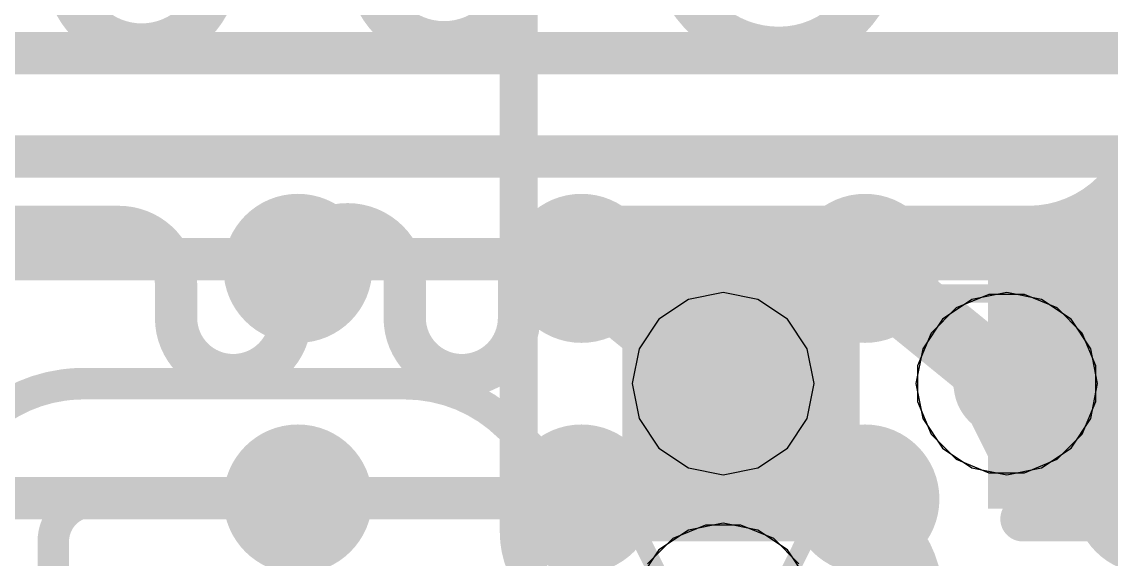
# Model space of a CAD drawing. Header units: inches. Extents: x -6 to 283, y -12 to 154.
# Drawn here: x 74.223 to 77.297, y 6.938 to 8.453 of the extents above; entities that cross this region are included whole.
import ezdxf

# ---------------------------------------------------------------- set-up
doc = ezdxf.new("R2010")
doc.units = ezdxf.units.IN
for name, color, linetype in [('Bottom Layer', 5, 'Continuous'), ('Bottom Overlay', 54, 'Continuous'), ('Bottom Paste', 16, 'Continuous'), ('Bottom Solder', 6, 'Continuous'), ('Drill Drawing', 1, 'Continuous'), ('GND-1', 16, 'Continuous'), ('GND-2', 90, 'Continuous'), ('GND-3', 216, 'Continuous'), ('GND-4', 54, 'Continuous'), ('PWR-1', 156, 'Continuous'), ('PWR-2', 130, 'Continuous'), ('Signal L1', 76, 'Continuous'), ('Signal L2', 6, 'Continuous'), ('Top Layer', 1, 'Continuous'), ('Top Paste', 8, 'Continuous'), ('Top Solder', 216, 'Continuous'), ('Via Holes', 16, 'Continuous')]:
    doc.layers.add(name, color=color, linetype=linetype)

# ---------------------------------------------------------------- blocks, each defined once
blk = doc.blocks.new('200_WFBGA__10_15__51')
at = {"layer": 'Top Layer'}
h = blk.add_hatch(color=1, dxfattribs=at)
edge = h.paths.add_edge_path()
edge.add_arc((1.199896, -0.9751059999999999), 0.15999968, 0, 360)
h = blk.add_hatch(color=1, dxfattribs=at)
edge = h.paths.add_edge_path()
edge.add_arc((1.999996, -0.9751059999999999), 0.15999968, 0, 360)
h = blk.add_hatch(color=1, dxfattribs=at)
edge = h.paths.add_edge_path()
edge.add_arc((2.800096, -0.9751059999999999), 0.15999968, 0, 360)
h = blk.add_hatch(color=1, dxfattribs=at)
edge = h.paths.add_edge_path()
edge.add_arc((3.599942, -0.9751059999999999), 0.15999968, 0, 360)
h = blk.add_hatch(color=1, dxfattribs=at)
edge = h.paths.add_edge_path()
edge.add_arc((1.199896, -1.625092), 0.15999968, 0, 360)
h = blk.add_hatch(color=1, dxfattribs=at)
edge = h.paths.add_edge_path()
edge.add_arc((1.999996, -1.625092), 0.15999968, 0, 360)
h = blk.add_hatch(color=1, dxfattribs=at)
edge = h.paths.add_edge_path()
edge.add_arc((2.800096, -1.625092), 0.15999968, 0, 360)
h = blk.add_hatch(color=1, dxfattribs=at)
edge = h.paths.add_edge_path()
edge.add_arc((3.599942, -1.625092), 0.15999968, 0, 360)
at = {"layer": 'Top Paste'}
h = blk.add_hatch(color=8, dxfattribs=at)
edge = h.paths.add_edge_path()
edge.add_arc((1.199896, -0.9751059999999999), 0.15999968, 0, 360)
h = blk.add_hatch(color=8, dxfattribs=at)
edge = h.paths.add_edge_path()
edge.add_arc((1.999996, -0.9751059999999999), 0.15999968, 0, 360)
h = blk.add_hatch(color=8, dxfattribs=at)
edge = h.paths.add_edge_path()
edge.add_arc((2.800096, -0.9751059999999999), 0.15999968, 0, 360)
h = blk.add_hatch(color=8, dxfattribs=at)
edge = h.paths.add_edge_path()
edge.add_arc((3.599942, -0.9751059999999999), 0.15999968, 0, 360)
h = blk.add_hatch(color=8, dxfattribs=at)
edge = h.paths.add_edge_path()
edge.add_arc((1.199896, -1.625092), 0.15999968, 0, 360)
h = blk.add_hatch(color=8, dxfattribs=at)
edge = h.paths.add_edge_path()
edge.add_arc((1.999996, -1.625092), 0.15999968, 0, 360)
h = blk.add_hatch(color=8, dxfattribs=at)
edge = h.paths.add_edge_path()
edge.add_arc((2.800096, -1.625092), 0.15999968, 0, 360)
h = blk.add_hatch(color=8, dxfattribs=at)
edge = h.paths.add_edge_path()
edge.add_arc((3.599942, -1.625092), 0.15999968, 0, 360)
at = {"layer": 'Top Solder'}
h = blk.add_hatch(color=216, dxfattribs=at)
edge = h.paths.add_edge_path()
edge.add_arc((1.199896, -0.9751059999999999), 0.21001228, 0, 360)
h = blk.add_hatch(color=216, dxfattribs=at)
edge = h.paths.add_edge_path()
edge.add_arc((1.999996, -0.9751059999999999), 0.21001228, 0, 360)
h = blk.add_hatch(color=216, dxfattribs=at)
edge = h.paths.add_edge_path()
edge.add_arc((2.800096, -0.9751059999999999), 0.21001228, 0, 360)
h = blk.add_hatch(color=216, dxfattribs=at)
edge = h.paths.add_edge_path()
edge.add_arc((3.599942, -0.9751059999999999), 0.21001228, 0, 360)
h = blk.add_hatch(color=216, dxfattribs=at)
edge = h.paths.add_edge_path()
edge.add_arc((1.199896, -1.625092), 0.21001228, 0, 360)
h = blk.add_hatch(color=216, dxfattribs=at)
edge = h.paths.add_edge_path()
edge.add_arc((1.999996, -1.625092), 0.21001228, 0, 360)
h = blk.add_hatch(color=216, dxfattribs=at)
edge = h.paths.add_edge_path()
edge.add_arc((2.800096, -1.625092), 0.21001228, 0, 360)
h = blk.add_hatch(color=216, dxfattribs=at)
edge = h.paths.add_edge_path()
edge.add_arc((3.599942, -1.625092), 0.21001228, 0, 360)
blk = doc.blocks.new('C___0402_B_276')
at = {"layer": 'Bottom Layer'}
for points in [[(-0.2412999999999999, 0.3174999999999999), (-0.2413000000000001, -0.3175), (-0.6985, -0.3174999999999999), (-0.6985, 0.3175)], [(0.6985, 0.3174999999999999), (0.6985, -0.3175), (0.2412999999999999, -0.3174999999999999), (0.2413000000000001, 0.3175)]]:
    blk.add_hatch(color=5, dxfattribs=at).paths.add_polyline_path(points)
at = {"layer": 'Bottom Paste'}
for points in [[(-0.2412999999999999, 0.3174999999999999), (-0.2413000000000001, -0.3175), (-0.6985, -0.3174999999999999), (-0.6985, 0.3175)], [(0.6985, 0.3174999999999999), (0.6985, -0.3175), (0.2412999999999999, -0.3174999999999999), (0.2413000000000001, 0.3175)]]:
    blk.add_hatch(color=16, dxfattribs=at).paths.add_polyline_path(points)
at = {"layer": 'Bottom Solder'}
for points in [[(-0.1813001199999999, 0.3774998799999999), (-0.1813001200000001, -0.3774998800000001), (-0.7584998799999999, -0.3774998799999999), (-0.7584998799999999, 0.3774998800000001)], [(0.7584998799999999, 0.3774998799999999), (0.7584998799999999, -0.3774998800000001), (0.1813001199999999, -0.3774998799999999), (0.1813001200000001, 0.3774998800000001)]]:
    blk.add_hatch(color=6, dxfattribs=at).paths.add_polyline_path(points)
at = {"layer": 'Bottom Overlay'}
for points in [[(-0.7874, 0.4064, 0.127, 0.127, 0), (-0.2794, 0.4064, 0.127, 0.127, 0)], [(-0.7874, -0.4064, 0.127, 0.127, 0), (-0.7874, 0.4064, 0.127, 0.127, 0)], [(0.2794, 0.4064, 0.127, 0.127, 0), (0.7874, 0.4064, 0.127, 0.127, 0)], [(0.7874, -0.4064, 0.127, 0.127, 0), (0.7874, 0.4064, 0.127, 0.127, 0)], [(-0.7874, -0.4064, 0.127, 0.127, 0), (-0.2794, -0.4064, 0.127, 0.127, 0)], [(0.2794, -0.4064, 0.127, 0.127, 0), (0.7874, -0.4064, 0.127, 0.127, 0)]]:
    blk.add_lwpolyline(points, format="xyseb", dxfattribs=at)
for points in [[(-0.8191499999999999, 0.4064, 0.0635, 0.0635, 1), (-0.7556499999999999, 0.4064, 0.0635, 0.0635, 1)], [(-0.8191499999999999, 0.4064, 0.0635, 0.0635, 1), (-0.7556499999999999, 0.4064, 0.0635, 0.0635, 1)], [(-0.31115, 0.4064, 0.0635, 0.0635, 1), (-0.24765, 0.4064, 0.0635, 0.0635, 1)], [(0.24765, 0.4064, 0.0635, 0.0635, 1), (0.31115, 0.4064, 0.0635, 0.0635, 1)], [(0.7556499999999999, 0.4064, 0.0635, 0.0635, 1), (0.8191499999999999, 0.4064, 0.0635, 0.0635, 1)], [(0.7556499999999999, 0.4064, 0.0635, 0.0635, 1), (0.8191499999999999, 0.4064, 0.0635, 0.0635, 1)], [(-0.8191499999999999, -0.4064, 0.0635, 0.0635, 1), (-0.7556499999999999, -0.4064, 0.0635, 0.0635, 1)], [(-0.8191499999999999, -0.4064, 0.0635, 0.0635, 1), (-0.7556499999999999, -0.4064, 0.0635, 0.0635, 1)], [(-0.31115, -0.4064, 0.0635, 0.0635, 1), (-0.24765, -0.4064, 0.0635, 0.0635, 1)], [(0.24765, -0.4064, 0.0635, 0.0635, 1), (0.31115, -0.4064, 0.0635, 0.0635, 1)], [(0.7556499999999999, -0.4064, 0.0635, 0.0635, 1), (0.8191499999999999, -0.4064, 0.0635, 0.0635, 1)], [(0.7556499999999999, -0.4064, 0.0635, 0.0635, 1), (0.8191499999999999, -0.4064, 0.0635, 0.0635, 1)]]:
    blk.add_lwpolyline(points, format="xyseb", close=True, dxfattribs=at)

msp = doc.modelspace()

# ---------------------------------------------------------------- hatches: boundary and pattern name
at = {"layer": 'Bottom Layer'}
h = msp.add_hatch(color=5, dxfattribs=at)
edge = h.paths.add_edge_path()
edge.add_arc((76.20183388, 7.433180459999999), 0.1499997, 0, 360)
h = msp.add_hatch(color=5, dxfattribs=at)
edge = h.paths.add_edge_path()
edge.add_arc((77.00183482, 7.433180459999999), 0.1499997, 0, 360)
at = {"layer": 'GND-1'}
h = msp.add_hatch(color=16, dxfattribs=at)
edge = h.paths.add_edge_path()
edge.add_arc((76.20183388, 7.433180459999999), 0.1499997, 0, 360)
h = msp.add_hatch(color=16, dxfattribs=at)
edge = h.paths.add_edge_path()
edge.add_arc((77.00183482, 7.433180459999999), 0.1499997, 0, 360)
at = {"layer": 'GND-2'}
h = msp.add_hatch(color=90, dxfattribs=at)
edge = h.paths.add_edge_path()
edge.add_arc((76.20183388, 7.433180459999999), 0.1499997, 0, 360)
h = msp.add_hatch(color=90, dxfattribs=at)
edge = h.paths.add_edge_path()
edge.add_arc((77.00183482, 7.433180459999999), 0.1499997, 0, 360)
at = {"layer": 'GND-3'}
h = msp.add_hatch(color=216, dxfattribs=at)
edge = h.paths.add_edge_path()
edge.add_arc((76.20183388, 7.433180459999999), 0.1499997, 0, 360)
h = msp.add_hatch(color=216, dxfattribs=at)
edge = h.paths.add_edge_path()
edge.add_arc((77.00183482, 7.433180459999999), 0.1499997, 0, 360)
at = {"layer": 'GND-4'}
h = msp.add_hatch(color=54, dxfattribs=at)
edge = h.paths.add_edge_path()
edge.add_arc((76.20183388, 7.433180459999999), 0.1499997, 0, 360)
h = msp.add_hatch(color=54, dxfattribs=at)
edge = h.paths.add_edge_path()
edge.add_arc((77.00183482, 7.433180459999999), 0.1499997, 0, 360)
at = {"layer": 'PWR-1'}
h = msp.add_hatch(color=156, dxfattribs=at)
edge = h.paths.add_edge_path()
edge.add_arc((76.20183388, 7.433180459999999), 0.1499997, 0, 360)
h = msp.add_hatch(color=156, dxfattribs=at)
edge = h.paths.add_edge_path()
edge.add_arc((77.00183482, 7.433180459999999), 0.1499997, 0, 360)
at = {"layer": 'PWR-2'}
h = msp.add_hatch(color=130, dxfattribs=at)
edge = h.paths.add_edge_path()
edge.add_arc((76.20183388, 7.433180459999999), 0.1499997, 0, 360)
h = msp.add_hatch(color=130, dxfattribs=at)
edge = h.paths.add_edge_path()
edge.add_arc((77.00183482, 7.433180459999999), 0.1499997, 0, 360)
at = {"layer": 'Signal L1'}
h = msp.add_hatch(color=76, dxfattribs=at)
edge = h.paths.add_edge_path()
edge.add_arc((76.20183388, 7.433180459999999), 0.1499997, 0, 360)
h = msp.add_hatch(color=76, dxfattribs=at)
edge = h.paths.add_edge_path()
edge.add_arc((77.00183482, 7.433180459999999), 0.1499997, 0, 360)
at = {"layer": 'Signal L2'}
h = msp.add_hatch(color=6, dxfattribs=at)
edge = h.paths.add_edge_path()
edge.add_arc((76.20183388, 7.433180459999999), 0.1499997, 0, 360)
h = msp.add_hatch(color=6, dxfattribs=at)
edge = h.paths.add_edge_path()
edge.add_arc((77.00183482, 7.433180459999999), 0.1499997, 0, 360)
at = {"layer": 'Top Layer'}
h = msp.add_hatch(color=1, dxfattribs=at)
edge = h.paths.add_edge_path()
edge.add_arc((76.20183388, 7.433180459999999), 0.1499997, 0, 360)
h = msp.add_hatch(color=1, dxfattribs=at)
edge = h.paths.add_edge_path()
edge.add_arc((77.00183482, 7.433180459999999), 0.1499997, 0, 360)
at = {"layer": 'Via Holes'}
h = msp.add_hatch(color=7, dxfattribs=at)
edge = h.paths.add_edge_path()
edge.add_arc((76.20183388, 7.433180459999999), 0.07499858, 0, 360)
h = msp.add_hatch(color=7, dxfattribs=at)
edge = h.paths.add_edge_path()
edge.add_arc((77.00183482, 7.433180459999999), 0.07499858, 0, 360)

# ---------------------------------------------------------------- linework, layer by layer
at = {"layer": 'Bottom Layer'}
for points in [[(75.39082204, 8.70019342, 0.10668, 0.10668, -0.4142135623730951), (75.62483732, 8.46617814, 0.10668, 0.10668, 0)], [(75.62483732, 7.014136339999999, 0.10668, 0.10668, 0), (75.62483732, 8.46617814, 0.10668, 0.10668, 0)], [(75.85579444, 6.78317922, 0.10668, 0.10668, -0.4142135623730951), (75.62483732, 7.014136339999999, 0.10668, 0.10668, 0)]]:
    msp.add_lwpolyline(points, format="xyseb", dxfattribs=at)
for points in [[(75.59816732, 8.46617814, 0.05333999999999999, 0.05333999999999999, 1), (75.65150732, 8.46617814, 0.05333999999999999, 0.05333999999999999, 1)], [(75.59816732, 8.46617814, 0.05333999999999999, 0.05333999999999999, 1), (75.65150732, 8.46617814, 0.05333999999999999, 0.05333999999999999, 1)], [(75.59816732, 7.014136339999999, 0.05333999999999999, 0.05333999999999999, 1), (75.65150732, 7.014136339999999, 0.05333999999999999, 0.05333999999999999, 1)], [(75.59816732, 7.014136339999999, 0.05333999999999999, 0.05333999999999999, 1), (75.65150732, 7.014136339999999, 0.05333999999999999, 0.05333999999999999, 1)]]:
    msp.add_lwpolyline(points, format="xyseb", close=True, dxfattribs=at)
at = {"layer": 'Drill Drawing'}
for points in [[(75.94783388, 7.68718046, 0.0508, 0.0508, 0), (76.45583388, 7.68718046, 0.0508, 0.0508, 0)], [(75.94783388, 7.68718046, 0.0508, 0.0508, 0), (76.20183388, 7.179180459999999, 0.0508, 0.0508, 0)], [(76.20183388, 7.179180459999999, 0.0508, 0.0508, 0), (76.45583388, 7.68718046, 0.0508, 0.0508, 0)], [(76.74783482, 7.68718046, 0.0508, 0.0508, 0), (77.25583481999999, 7.68718046, 0.0508, 0.0508, 0)], [(76.74783482, 7.68718046, 0.0508, 0.0508, 0), (77.00183482, 7.179180459999999, 0.0508, 0.0508, 0)], [(77.00183482, 7.179180459999999, 0.0508, 0.0508, 0), (77.25583481999999, 7.68718046, 0.0508, 0.0508, 0)], [(75.94784403999999, 7.037179219999999, 0.0508, 0.0508, 0), (76.45584404, 7.037179219999999, 0.0508, 0.0508, 0)], [(75.94784403999999, 7.037179219999999, 0.0508, 0.0508, 0), (76.20184404, 6.52917922, 0.0508, 0.0508, 0)], [(76.20184404, 6.52917922, 0.0508, 0.0508, 0), (76.45584404, 7.037179219999999, 0.0508, 0.0508, 0)]]:
    msp.add_lwpolyline(points, format="xyseb", dxfattribs=at)
for points in [[(75.93513388, 7.68718046, 0.0254, 0.0254, 1), (75.96053388, 7.68718046, 0.0254, 0.0254, 1)], [(75.93513388, 7.68718046, 0.0254, 0.0254, 1), (75.96053388, 7.68718046, 0.0254, 0.0254, 1)], [(76.44313387999999, 7.68718046, 0.0254, 0.0254, 1), (76.46853388, 7.68718046, 0.0254, 0.0254, 1)], [(76.44313387999999, 7.68718046, 0.0254, 0.0254, 1), (76.46853388, 7.68718046, 0.0254, 0.0254, 1)], [(76.73513482, 7.68718046, 0.0254, 0.0254, 1), (76.76053481999999, 7.68718046, 0.0254, 0.0254, 1)], [(76.73513482, 7.68718046, 0.0254, 0.0254, 1), (76.76053481999999, 7.68718046, 0.0254, 0.0254, 1)], [(77.24313482, 7.68718046, 0.0254, 0.0254, 1), (77.26853482, 7.68718046, 0.0254, 0.0254, 1)], [(77.24313482, 7.68718046, 0.0254, 0.0254, 1), (77.26853482, 7.68718046, 0.0254, 0.0254, 1)], [(76.18913387999999, 7.179180459999999, 0.0254, 0.0254, 1), (76.21453388, 7.179180459999999, 0.0254, 0.0254, 1)], [(76.18913387999999, 7.179180459999999, 0.0254, 0.0254, 1), (76.21453388, 7.179180459999999, 0.0254, 0.0254, 1)], [(76.98913481999999, 7.179180459999999, 0.0254, 0.0254, 1), (77.01453482, 7.179180459999999, 0.0254, 0.0254, 1)], [(76.98913481999999, 7.179180459999999, 0.0254, 0.0254, 1), (77.01453482, 7.179180459999999, 0.0254, 0.0254, 1)], [(75.93514404, 7.037179219999999, 0.0254, 0.0254, 1), (75.96054404, 7.037179219999999, 0.0254, 0.0254, 1)], [(75.93514404, 7.037179219999999, 0.0254, 0.0254, 1), (75.96054404, 7.037179219999999, 0.0254, 0.0254, 1)], [(76.44314403999999, 7.037179219999999, 0.0254, 0.0254, 1), (76.46854404, 7.037179219999999, 0.0254, 0.0254, 1)], [(76.44314403999999, 7.037179219999999, 0.0254, 0.0254, 1), (76.46854404, 7.037179219999999, 0.0254, 0.0254, 1)]]:
    msp.add_lwpolyline(points, format="xyseb", close=True, dxfattribs=at)
at = {"layer": 'GND-1'}
for p, q in [((76.9517892, 7.68478016), (76.85931542, 7.646476959999999)), ((77.05188043999999, 7.68478016), (76.9517892, 7.68478016)), ((77.14435422, 7.646476959999999), (77.05188043999999, 7.68478016)), ((76.85931542, 7.646476959999999), (76.78853832, 7.57569986)), ((77.21513132, 7.57569986), (77.14435422, 7.646476959999999)), ((76.78853832, 7.57569986), (76.75023512, 7.483226080000001)), ((77.25343452, 7.483226080000001), (77.21513132, 7.57569986)), ((76.75023512, 7.483226080000001), (76.75023512, 7.383134839999999)), ((77.25343452, 7.383134839999999), (77.25343452, 7.483226080000001)), ((76.75023512, 7.383134839999999), (76.78853832, 7.29066106)), ((77.21513132, 7.29066106), (77.25343452, 7.383134839999999)), ((76.78853832, 7.29066106), (76.85931542, 7.219883959999999)), ((77.14435422, 7.219883959999999), (77.21513132, 7.29066106)), ((76.85931542, 7.219883959999999), (76.9517892, 7.181580759999999)), ((77.05188043999999, 7.181580759999999), (77.14435422, 7.219883959999999)), ((76.9517892, 7.181580759999999), (77.05188043999999, 7.181580759999999)), ((76.15179842, 7.034778919999999), (76.05932464, 6.99647572)), ((76.25188966, 7.034778919999999), (76.15179842, 7.034778919999999)), ((76.34436344, 6.99647572), (76.25188966, 7.034778919999999)), ((76.05932464, 6.99647572), (75.98854754, 6.925698619999999)), ((76.41514054, 6.925698619999999), (76.34436344, 6.99647572))]:
    msp.add_line(p, q, dxfattribs=at)
at = {"layer": 'GND-2'}
for p, q in [((76.9517892, 7.68478016), (76.85931542, 7.646476959999999)), ((77.05188043999999, 7.68478016), (76.9517892, 7.68478016)), ((77.14435422, 7.646476959999999), (77.05188043999999, 7.68478016)), ((76.85931542, 7.646476959999999), (76.78853832, 7.57569986)), ((77.21513132, 7.57569986), (77.14435422, 7.646476959999999)), ((76.78853832, 7.57569986), (76.75023512, 7.483226080000001)), ((77.25343452, 7.483226080000001), (77.21513132, 7.57569986)), ((76.75023512, 7.483226080000001), (76.75023512, 7.383134839999999)), ((77.25343452, 7.383134839999999), (77.25343452, 7.483226080000001)), ((76.75023512, 7.383134839999999), (76.78853832, 7.29066106)), ((77.21513132, 7.29066106), (77.25343452, 7.383134839999999)), ((76.78853832, 7.29066106), (76.85931542, 7.219883959999999)), ((77.14435422, 7.219883959999999), (77.21513132, 7.29066106)), ((76.85931542, 7.219883959999999), (76.9517892, 7.181580759999999)), ((77.05188043999999, 7.181580759999999), (77.14435422, 7.219883959999999)), ((76.9517892, 7.181580759999999), (77.05188043999999, 7.181580759999999)), ((76.15179842, 7.034778919999999), (76.05932464, 6.99647572)), ((76.25188966, 7.034778919999999), (76.15179842, 7.034778919999999)), ((76.34436344, 6.99647572), (76.25188966, 7.034778919999999)), ((76.05932464, 6.99647572), (75.98854754, 6.925698619999999)), ((76.41514054, 6.925698619999999), (76.34436344, 6.99647572))]:
    msp.add_line(p, q, dxfattribs=at)
at = {"layer": 'GND-3'}
for p, q in [((76.9517892, 7.68478016), (76.85931542, 7.646476959999999)), ((77.05188043999999, 7.68478016), (76.9517892, 7.68478016)), ((77.14435422, 7.646476959999999), (77.05188043999999, 7.68478016)), ((76.85931542, 7.646476959999999), (76.78853832, 7.57569986)), ((77.21513132, 7.57569986), (77.14435422, 7.646476959999999)), ((76.78853832, 7.57569986), (76.75023512, 7.483226080000001)), ((77.25343452, 7.483226080000001), (77.21513132, 7.57569986)), ((76.75023512, 7.483226080000001), (76.75023512, 7.383134839999999)), ((77.25343452, 7.383134839999999), (77.25343452, 7.483226080000001)), ((76.75023512, 7.383134839999999), (76.78853832, 7.29066106)), ((77.21513132, 7.29066106), (77.25343452, 7.383134839999999)), ((76.78853832, 7.29066106), (76.85931542, 7.219883959999999)), ((77.14435422, 7.219883959999999), (77.21513132, 7.29066106)), ((76.85931542, 7.219883959999999), (76.9517892, 7.181580759999999)), ((77.05188043999999, 7.181580759999999), (77.14435422, 7.219883959999999)), ((76.9517892, 7.181580759999999), (77.05188043999999, 7.181580759999999)), ((76.15179842, 7.034778919999999), (76.05932464, 6.99647572)), ((76.25188966, 7.034778919999999), (76.15179842, 7.034778919999999)), ((76.34436344, 6.99647572), (76.25188966, 7.034778919999999)), ((76.05932464, 6.99647572), (75.98854754, 6.925698619999999)), ((76.41514054, 6.925698619999999), (76.34436344, 6.99647572))]:
    msp.add_line(p, q, dxfattribs=at)
at = {"layer": 'GND-4'}
for p, q in [((76.9517892, 7.68478016), (76.85931542, 7.646476959999999)), ((77.05188043999999, 7.68478016), (76.9517892, 7.68478016)), ((77.14435422, 7.646476959999999), (77.05188043999999, 7.68478016)), ((76.85931542, 7.646476959999999), (76.78853832, 7.57569986)), ((77.21513132, 7.57569986), (77.14435422, 7.646476959999999)), ((76.78853832, 7.57569986), (76.75023512, 7.483226080000001)), ((77.25343452, 7.483226080000001), (77.21513132, 7.57569986)), ((76.75023512, 7.483226080000001), (76.75023512, 7.383134839999999)), ((77.25343452, 7.383134839999999), (77.25343452, 7.483226080000001)), ((76.75023512, 7.383134839999999), (76.78853832, 7.29066106)), ((77.21513132, 7.29066106), (77.25343452, 7.383134839999999)), ((76.78853832, 7.29066106), (76.85931542, 7.219883959999999)), ((77.14435422, 7.219883959999999), (77.21513132, 7.29066106)), ((76.85931542, 7.219883959999999), (76.9517892, 7.181580759999999)), ((77.05188043999999, 7.181580759999999), (77.14435422, 7.219883959999999)), ((76.9517892, 7.181580759999999), (77.05188043999999, 7.181580759999999)), ((76.15179842, 7.034778919999999), (76.05932464, 6.99647572)), ((76.25188966, 7.034778919999999), (76.15179842, 7.034778919999999)), ((76.34436344, 6.99647572), (76.25188966, 7.034778919999999)), ((76.05932464, 6.99647572), (75.98854754, 6.925698619999999)), ((76.41514054, 6.925698619999999), (76.34436344, 6.99647572))]:
    msp.add_line(p, q, dxfattribs=at)
at = {"layer": 'PWR-1'}
for p, q in [((76.20183388, 7.689710300000001), (76.10366542, 7.67018278)), ((76.30000233999999, 7.67018278), (76.20183388, 7.689710300000001)), ((76.10366542, 7.67018278), (76.02043978, 7.614574559999999)), ((76.38322797999999, 7.614574559999999), (76.30000233999999, 7.67018278)), ((76.02043978, 7.614574559999999), (75.96483156, 7.531348919999999)), ((76.4388362, 7.531348919999999), (76.38322797999999, 7.614574559999999)), ((75.96483156, 7.531348919999999), (75.94530404, 7.433180459999999)), ((76.45836372, 7.433180459999999), (76.4388362, 7.531348919999999)), ((75.94530404, 7.433180459999999), (75.96483156, 7.335011999999999)), ((76.4388362, 7.335011999999999), (76.45836372, 7.433180459999999)), ((75.96483156, 7.335011999999999), (76.02043978, 7.25178636)), ((76.38322797999999, 7.25178636), (76.4388362, 7.335011999999999)), ((76.02043978, 7.25178636), (76.10366542, 7.19617814)), ((76.30000233999999, 7.19617814), (76.38322797999999, 7.25178636)), ((76.10366542, 7.19617814), (76.20183388, 7.176650619999999)), ((76.20183388, 7.176650619999999), (76.30000233999999, 7.19617814)), ((76.20184404, 7.03970906), (76.10367557999999, 7.020181539999999)), ((76.3000125, 7.020181539999999), (76.20184404, 7.03970906)), ((76.10367557999999, 7.020181539999999), (76.02044993999999, 6.96457332)), ((76.38323814, 6.96457332), (76.3000125, 7.020181539999999)), ((76.02044993999999, 6.96457332), (75.96484172, 6.88134768)), ((76.43884636, 6.88134768), (76.38323814, 6.96457332))]:
    msp.add_line(p, q, dxfattribs=at)
at = {"layer": 'PWR-2'}
for p, q in [((76.20183388, 7.689710300000001), (76.10366542, 7.67018278)), ((76.30000233999999, 7.67018278), (76.20183388, 7.689710300000001)), ((77.00183482, 7.689710300000001), (76.90366636, 7.67018278)), ((77.10000328, 7.67018278), (77.00183482, 7.689710300000001)), ((76.10366542, 7.67018278), (76.02043978, 7.614574559999999)), ((76.38322797999999, 7.614574559999999), (76.30000233999999, 7.67018278)), ((76.90366636, 7.67018278), (76.82044072, 7.614574559999999)), ((77.18322891999999, 7.614574559999999), (77.10000328, 7.67018278)), ((76.02043978, 7.614574559999999), (75.96483156, 7.531348919999999)), ((76.4388362, 7.531348919999999), (76.38322797999999, 7.614574559999999)), ((76.82044072, 7.614574559999999), (76.7648325, 7.531348919999999)), ((77.23883713999999, 7.531348919999999), (77.18322891999999, 7.614574559999999)), ((75.96483156, 7.531348919999999), (75.94530404, 7.433180459999999)), ((76.45836372, 7.433180459999999), (76.4388362, 7.531348919999999)), ((76.7648325, 7.531348919999999), (76.74530497999999, 7.433180459999999)), ((77.25836466, 7.433180459999999), (77.23883713999999, 7.531348919999999)), ((75.94530404, 7.433180459999999), (75.96483156, 7.335011999999999)), ((76.4388362, 7.335011999999999), (76.45836372, 7.433180459999999)), ((76.74530497999999, 7.433180459999999), (76.7648325, 7.335011999999999)), ((77.23883713999999, 7.335011999999999), (77.25836466, 7.433180459999999)), ((75.96483156, 7.335011999999999), (76.02043978, 7.25178636)), ((76.38322797999999, 7.25178636), (76.4388362, 7.335011999999999)), ((76.7648325, 7.335011999999999), (76.82044072, 7.25178636)), ((77.18322891999999, 7.25178636), (77.23883713999999, 7.335011999999999)), ((76.02043978, 7.25178636), (76.10366542, 7.19617814)), ((76.30000233999999, 7.19617814), (76.38322797999999, 7.25178636)), ((76.82044072, 7.25178636), (76.90366636, 7.19617814)), ((77.10000328, 7.19617814), (77.18322891999999, 7.25178636)), ((76.10366542, 7.19617814), (76.20183388, 7.176650619999999)), ((76.20183388, 7.176650619999999), (76.30000233999999, 7.19617814)), ((76.90366636, 7.19617814), (77.00183482, 7.176650619999999)), ((77.00183482, 7.176650619999999), (77.10000328, 7.19617814)), ((76.20184404, 7.03970906), (76.10367557999999, 7.020181539999999)), ((76.3000125, 7.020181539999999), (76.20184404, 7.03970906)), ((76.10367557999999, 7.020181539999999), (76.02044993999999, 6.96457332)), ((76.38323814, 6.96457332), (76.3000125, 7.020181539999999)), ((76.02044993999999, 6.96457332), (75.96484172, 6.88134768)), ((76.43884636, 6.88134768), (76.38323814, 6.96457332))]:
    msp.add_line(p, q, dxfattribs=at)
at = {"layer": 'Signal L1'}
for points in [[(76.36099028, 8.3793838, 0.11938, 0.11938, -0.4142502079409656), (76.05440466, 8.681847, 0.11938, 0.11938, 0)], [(76.64083731999999, 8.66130348, 0.11938, 0.11938, -0.4120645166625283), (76.36098773999998, 8.37939142, 0.11938, 0.11938, 0)], [(74.77424212, 8.60205798, 0.11938, 0.11938, -0.9999999999999999), (74.34752212, 8.60205798, 0.11938, 0.11938, 0)], [(75.62768211999999, 8.60843846, 0.11938, 0.11938, -0.9999999999999999), (75.20096212, 8.60843846, 0.11938, 0.11938, 0)], [(76.36098773999998, 8.379388879999999, 0.11938, 0.11938, 0), (76.36099028, 8.379381259999999, 0.11938, 0.11938, 0)], [(77.40029731999999, 8.21196224, 0.11938, 0.11938, -0.4142135623730951), (77.06303865999999, 7.87470358, 0.11938, 0.11938, 0)], [(69.51420438, 7.87470358, 0.11938, 0.11938, 0), (74.4967776, 7.87470358, 0.11938, 0.11938, 0)], [(74.4967776, 7.87470358, 0.11938, 0.11938, -0.4142135623730951), (74.6580676, 7.713413579999999, 0.11938, 0.11938, 0)], [(74.9806476, 7.72099294, 0.11938, 0.11938, -0.9999999999999999), (75.3032276, 7.72099294, 0.11938, 0.11938, 0)], [(75.62580759999999, 7.713413579999999, 0.11938, 0.11938, -0.4142135623730951), (75.7870976, 7.87470358, 0.11938, 0.11938, 0)], [(75.7870976, 7.87470358, 0.11938, 0.11938, 0), (77.06303865999999, 7.87470358, 0.11938, 0.11938, 0)], [(74.9806476, 7.618374399999999, 0.11938, 0.11938, 0), (74.9806476, 7.72099294, 0.11938, 0.11938, 0)], [(75.3032276, 7.618374399999999, 0.11938, 0.11938, 0), (75.3032276, 7.72099294, 0.11938, 0.11938, 0)], [(74.6580676, 7.618374399999999, 0.11938, 0.11938, 0), (74.6580676, 7.713413579999999, 0.11938, 0.11938, 0)], [(75.62580759999999, 7.618374399999999, 0.11938, 0.11938, 0), (75.62580759999999, 7.713413579999999, 0.11938, 0.11938, 0)], [(74.9806476, 7.618374399999999, 0.11938, 0.11938, -0.9999999999999999), (74.6580676, 7.618374399999999, 0.11938, 0.11938, 0)], [(75.62580759999999, 7.618374399999999, 0.11938, 0.11938, -0.9999999999999999), (75.3032276, 7.618374399999999, 0.11938, 0.11938, 0)]]:
    msp.add_lwpolyline(points, format="xyseb", dxfattribs=at)
for points in [[(76.33114273999999, 8.37939142, 0.05969, 0.05969, 1), (76.39083274, 8.37939142, 0.05969, 0.05969, 1)], [(76.33114273999999, 8.379388879999999, 0.05969, 0.05969, 1), (76.39083274, 8.379388879999999, 0.05969, 0.05969, 1)], [(76.33114528, 8.3793838, 0.05969, 0.05969, 1), (76.39083527999999, 8.3793838, 0.05969, 0.05969, 1)], [(76.33114528, 8.379381259999999, 0.05969, 0.05969, 1), (76.39083527999999, 8.379381259999999, 0.05969, 0.05969, 1)], [(74.46693259999999, 7.87470358, 0.05969, 0.05969, 1), (74.5266226, 7.87470358, 0.05969, 0.05969, 1)], [(74.46693259999999, 7.87470358, 0.05969, 0.05969, 1), (74.5266226, 7.87470358, 0.05969, 0.05969, 1)], [(75.75725259999999, 7.87470358, 0.05969, 0.05969, 1), (75.8169426, 7.87470358, 0.05969, 0.05969, 1)], [(75.75725259999999, 7.87470358, 0.05969, 0.05969, 1), (75.8169426, 7.87470358, 0.05969, 0.05969, 1)], [(77.03319366, 7.87470358, 0.05969, 0.05969, 1), (77.09288366, 7.87470358, 0.05969, 0.05969, 1)], [(77.03319366, 7.87470358, 0.05969, 0.05969, 1), (77.09288366, 7.87470358, 0.05969, 0.05969, 1)], [(74.9508026, 7.72099294, 0.05969, 0.05969, 1), (75.01049259999999, 7.72099294, 0.05969, 0.05969, 1)], [(74.9508026, 7.72099294, 0.05969, 0.05969, 1), (75.01049259999999, 7.72099294, 0.05969, 0.05969, 1)], [(75.27338259999999, 7.72099294, 0.05969, 0.05969, 1), (75.3330726, 7.72099294, 0.05969, 0.05969, 1)], [(75.27338259999999, 7.72099294, 0.05969, 0.05969, 1), (75.3330726, 7.72099294, 0.05969, 0.05969, 1)], [(74.6282226, 7.713413579999999, 0.05969, 0.05969, 1), (74.6879126, 7.713413579999999, 0.05969, 0.05969, 1)], [(74.6282226, 7.713413579999999, 0.05969, 0.05969, 1), (74.6879126, 7.713413579999999, 0.05969, 0.05969, 1)], [(75.5959626, 7.713413579999999, 0.05969, 0.05969, 1), (75.6556526, 7.713413579999999, 0.05969, 0.05969, 1)], [(75.5959626, 7.713413579999999, 0.05969, 0.05969, 1), (75.6556526, 7.713413579999999, 0.05969, 0.05969, 1)], [(74.6282226, 7.618374399999999, 0.05969, 0.05969, 1), (74.6879126, 7.618374399999999, 0.05969, 0.05969, 1)], [(74.6282226, 7.618374399999999, 0.05969, 0.05969, 1), (74.6879126, 7.618374399999999, 0.05969, 0.05969, 1)], [(74.9508026, 7.618374399999999, 0.05969, 0.05969, 1), (75.01049259999999, 7.618374399999999, 0.05969, 0.05969, 1)], [(74.9508026, 7.618374399999999, 0.05969, 0.05969, 1), (75.01049259999999, 7.618374399999999, 0.05969, 0.05969, 1)], [(75.27338259999999, 7.618374399999999, 0.05969, 0.05969, 1), (75.3330726, 7.618374399999999, 0.05969, 0.05969, 1)], [(75.27338259999999, 7.618374399999999, 0.05969, 0.05969, 1), (75.3330726, 7.618374399999999, 0.05969, 0.05969, 1)], [(75.5959626, 7.618374399999999, 0.05969, 0.05969, 1), (75.6556526, 7.618374399999999, 0.05969, 0.05969, 1)], [(75.5959626, 7.618374399999999, 0.05969, 0.05969, 1), (75.6556526, 7.618374399999999, 0.05969, 0.05969, 1)]]:
    msp.add_lwpolyline(points, format="xyseb", close=True, dxfattribs=at)
at = {"layer": 'Signal L2'}
for points in [[(64.4796526, 8.364913419999999, 0.11938, 0.11938, 0), (78.60933732, 8.364913419999999, 0.11938, 0.11938, 0)], [(63.07165948, 8.07338238, 0.11938, 0.11938, 0), (77.88385236, 8.07338238, 0.11938, 0.11938, 0)], [(69.69825277999999, 7.78369792, 0.11938, 0.11938, 0), (77.23335836, 7.78369792, 0.11938, 0.11938, 0)], [(77.23335836, 7.78369792, 0.11938, 0.11938, -0.4142135623730951), (77.41781062, 7.599245659999999, 0.11938, 0.11938, 0)], [(70.5121526, 7.11015342, 0.11938, 0.11938, 0), (76.48161996, 7.11015342, 0.11938, 0.11938, 0)], [(76.48161996, 7.11015342, 0.11938, 0.11938, -0.4142135623730951), (76.76224678, 6.829526599999999, 0.11938, 0.11938, 0)]]:
    msp.add_lwpolyline(points, format="xyseb", dxfattribs=at)
for points in [[(77.20351335999999, 7.78369792, 0.05969, 0.05969, 1), (77.26320336, 7.78369792, 0.05969, 0.05969, 1)], [(77.20351335999999, 7.78369792, 0.05969, 0.05969, 1), (77.26320336, 7.78369792, 0.05969, 0.05969, 1)], [(76.45177496, 7.11015342, 0.05969, 0.05969, 1), (76.51146496, 7.11015342, 0.05969, 0.05969, 1)], [(76.45177496, 7.11015342, 0.05969, 0.05969, 1), (76.51146496, 7.11015342, 0.05969, 0.05969, 1)]]:
    msp.add_lwpolyline(points, format="xyseb", close=True, dxfattribs=at)
at = {"layer": 'Top Layer'}
for points in [[(75.80183213999999, 7.758181079999999, 0.2032, 0.2032, 0), (76.20183388, 7.433180459999999, 0.2032, 0.2032, 0)], [(76.60183307999999, 7.758181079999999, 0.2032, 0.2032, 0), (77.00183482, 7.433180459999999, 0.2032, 0.2032, 0)], [(76.20183388, 7.433180459999999, 0.2032, 0.2032, 0), (76.60183562, 7.108192539999999, 0.2032, 0.2032, 0)], [(74.13063659999999, 7.337866959999999, 0.08889999999999999, 0.08889999999999999, -0.1390381016753978), (74.33978274, 7.42924346, 0.08889999999999999, 0.08889999999999999, 0)], [(74.33978019999999, 7.42924346, 0.08889999999999999, 0.08889999999999999, -0.0339042217203244), (74.39631551999999, 7.433081399999999, 0.08889999999999999, 0.08889999999999999, 0)], [(74.39631551999999, 7.433081399999999, 0.08889999999999999, 0.08889999999999999, 0), (75.3037229, 7.433081399999999, 0.08889999999999999, 0.08889999999999999, 0)], [(75.3037229, 7.433081399999999, 0.08889999999999999, 0.08889999999999999, 0), (75.30372544, 7.433081399999999, 0.08889999999999999, 0.08889999999999999, 0)], [(75.3037229, 7.433081399999999, 0.08889999999999999, 0.08889999999999999, -0.1981644090183418), (75.59892932, 7.3113011, 0.08889999999999999, 0.08889999999999999, 0)], [(75.59892932, 7.31129856, 0.08889999999999999, 0.08889999999999999, 0), (75.78634576, 7.123882119999999, 0.08889999999999999, 0.08889999999999999, 0)], [(74.31164462, 6.988172459999999, 0.08889999999999999, 0.08889999999999999, -0.4142135623730951), (74.42509118, 7.101619019999999, 0.08889999999999999, 0.08889999999999999, 0)], [(74.42509118, 7.101619019999999, 0.08889999999999999, 0.08889999999999999, 0), (74.99526275999999, 7.101619019999999, 0.08889999999999999, 0.08889999999999999, 0)], [(74.99526275999999, 7.101619019999999, 0.08889999999999999, 0.08889999999999999, 0), (75.00183627999999, 7.108192539999999, 0.08889999999999999, 0.08889999999999999, 0)], [(74.31164462, 6.837179619999999, 0.08889999999999999, 0.08889999999999999, 0), (74.31164462, 6.988172459999999, 0.08889999999999999, 0.08889999999999999, 0)]]:
    msp.add_lwpolyline(points, format="xyseb", dxfattribs=at)
for points in [[(75.75103213999999, 7.758181079999999, 0.1016, 0.1016, 1), (75.85263214, 7.758181079999999, 0.1016, 0.1016, 1)], [(76.55103308, 7.758181079999999, 0.1016, 0.1016, 1), (76.65263308, 7.758181079999999, 0.1016, 0.1016, 1)], [(76.15103388, 7.433180459999999, 0.1016, 0.1016, 1), (76.25263388, 7.433180459999999, 0.1016, 0.1016, 1)], [(76.15103388, 7.433180459999999, 0.1016, 0.1016, 1), (76.25263388, 7.433180459999999, 0.1016, 0.1016, 1)], [(76.95103482, 7.433180459999999, 0.1016, 0.1016, 1), (77.05263482, 7.433180459999999, 0.1016, 0.1016, 1)], [(74.3175552, 7.42924346, 0.04445, 0.04445, 1), (74.3620052, 7.42924346, 0.04445, 0.04445, 1)], [(74.31755774, 7.42924346, 0.04445, 0.04445, 1), (74.36200774, 7.42924346, 0.04445, 0.04445, 1)], [(74.37409052, 7.433081399999999, 0.04445, 0.04445, 1), (74.41854052, 7.433081399999999, 0.04445, 0.04445, 1)], [(74.37409052, 7.433081399999999, 0.04445, 0.04445, 1), (74.41854052, 7.433081399999999, 0.04445, 0.04445, 1)], [(75.28149789999999, 7.433081399999999, 0.04445, 0.04445, 1), (75.32594789999999, 7.433081399999999, 0.04445, 0.04445, 1)], [(75.28149789999999, 7.433081399999999, 0.04445, 0.04445, 1), (75.32594789999999, 7.433081399999999, 0.04445, 0.04445, 1)], [(75.28149789999999, 7.433081399999999, 0.04445, 0.04445, 1), (75.32594789999999, 7.433081399999999, 0.04445, 0.04445, 1)], [(75.28150043999999, 7.433081399999999, 0.04445, 0.04445, 1), (75.32595043999999, 7.433081399999999, 0.04445, 0.04445, 1)], [(75.57670431999999, 7.3113011, 0.04445, 0.04445, 1), (75.62115431999999, 7.3113011, 0.04445, 0.04445, 1)], [(75.57670431999999, 7.31129856, 0.04445, 0.04445, 1), (75.62115431999999, 7.31129856, 0.04445, 0.04445, 1)], [(76.55103562, 7.108192539999999, 0.1016, 0.1016, 1), (76.65263562, 7.108192539999999, 0.1016, 0.1016, 1)], [(75.76412076, 7.123882119999999, 0.04445, 0.04445, 1), (75.80857076, 7.123882119999999, 0.04445, 0.04445, 1)], [(74.40286618, 7.101619019999999, 0.04445, 0.04445, 1), (74.44731618, 7.101619019999999, 0.04445, 0.04445, 1)], [(74.40286618, 7.101619019999999, 0.04445, 0.04445, 1), (74.44731618, 7.101619019999999, 0.04445, 0.04445, 1)], [(74.97303776, 7.101619019999999, 0.04445, 0.04445, 1), (75.01748776, 7.101619019999999, 0.04445, 0.04445, 1)], [(74.97303776, 7.101619019999999, 0.04445, 0.04445, 1), (75.01748776, 7.101619019999999, 0.04445, 0.04445, 1)], [(74.97961128, 7.108192539999999, 0.04445, 0.04445, 1), (75.02406128, 7.108192539999999, 0.04445, 0.04445, 1)], [(74.28941962, 6.988172459999999, 0.04445, 0.04445, 1), (74.33386962, 6.988172459999999, 0.04445, 0.04445, 1)], [(74.28941962, 6.988172459999999, 0.04445, 0.04445, 1), (74.33386962, 6.988172459999999, 0.04445, 0.04445, 1)]]:
    msp.add_lwpolyline(points, format="xyseb", close=True, dxfattribs=at)

# ---------------------------------------------------------------- block references
for name, p in [('200_WFBGA__10_15__51', (73.80183613999999, 8.7331931)), ('C___0402_B_276', (76.76783732, 7.45832138))]:
    msp.add_blockref(name, p)

doc.saveas('drawing.dxf')
